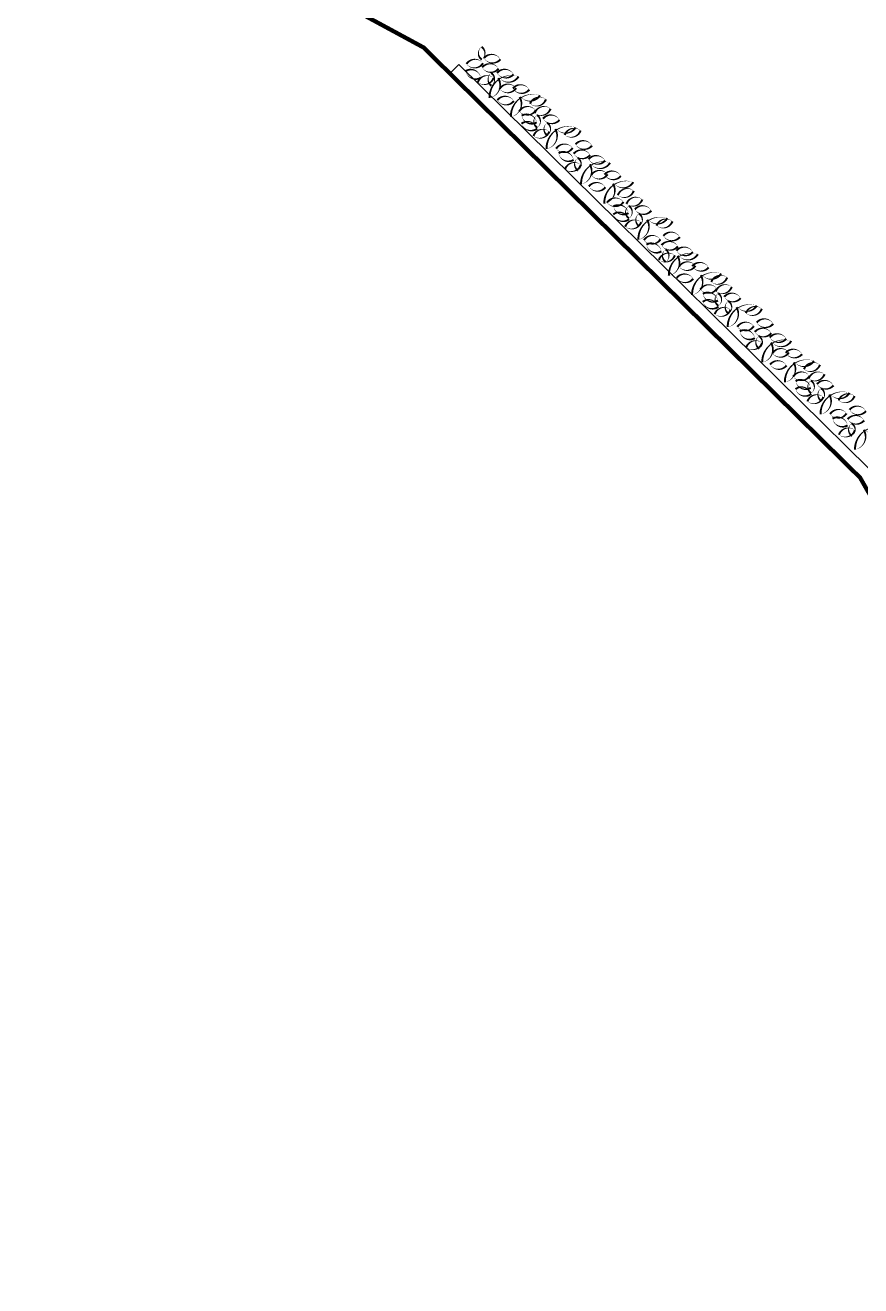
# Model space of a CAD drawing. Header units: millimetres. Extents: x 1754 to 2064, y 960 to 1845.
# Drawn here: x 1879.25 to 1899, y 1755.46 to 1785.24 of the extents above; entities that cross this region are included whole.
import ezdxf

# ---------------------------------------------------------------- set-up
doc = ezdxf.new("R2010")
doc.units = ezdxf.units.MM
for name, color, linetype in [('A_katastralni mapa', 7, 'Continuous'), ('pohled', 4, 'Continuous'), ('zariz.predmety', 203, 'Continuous'), ('ZDIVO', 1, 'Continuous')]:
    doc.layers.add(name, color=color, linetype=linetype)

msp = doc.modelspace()

# ---------------------------------------------------------------- linework, layer by layer
at = {"layer": 'A_katastralni mapa'}
for p, q in [((1883.399, 1787.56), (1888.663, 1784.714)), ((1888.663, 1784.714), (1898.986, 1774.55))]:
    msp.add_line(p, q, dxfattribs=at)
at = {"layer": 'pohled', "const_width": 0.1}
msp.add_lwpolyline([(1907.999, 1802.546), (1900.537, 1799.68), (1879.355, 1789.905), (1883.399, 1787.56), (1888.663, 1784.714), (1898.986, 1774.55), (1909.918, 1755.525), (1926.955, 1763.877)], close=True, dxfattribs=at)
at = {"layer": 'zariz.predmety', "color": 253, "linetype": 'Continuous', "ltscale": 0.001}
for points in [[(1890.036, 1784.726, 0, 0, 0.520567), (1890.036, 1784.726, 0, 0.05, 0.520567), (1890.043, 1784.427, 0, 0.05, 0.520567), (1890.036, 1784.726, 0.05, 0.05, 0)], [(1890.07, 1784.341, 0, 0, 0.520567), (1890.07, 1784.341, 0, 0.05, 0.520567), (1889.681, 1784.323, 0, 0.05, 0.520567), (1890.07, 1784.341, 0.05, 0.05, 0)], [(1890.482, 1784.433, 0, 0, 0.520567), (1890.482, 1784.433, 0, 0.05, 0.520567), (1890.095, 1784.463, 0, 0.05, 0.520567), (1890.482, 1784.433, 0.05, 0.05, 0)], [(1889.664, 1784.158, 0, 0, 0.520567), (1889.664, 1784.158, 0, 0.05, 0.520567), (1890.018, 1783.999, 0, 0.05, 0.520567), (1889.664, 1784.158, 0.05, 0.05, 0)], [(1890.438, 1784.212, 0, 0, 0.520567), (1890.438, 1784.212, 0, 0.05, 0.520567), (1890.05, 1784.242, 0, 0.05, 0.520567), (1890.438, 1784.212, 0.05, 0.05, 0)], [(1890.264, 1784.109, 0, 0, 0.520567), (1890.264, 1784.109, 0, 0.05, 0.520567), (1890.271, 1783.81, 0, 0.05, 0.520567), (1890.264, 1784.109, 0.05, 0.05, 0)], [(1890.225, 1783.521, 0, 0, 0.520567), (1890.225, 1783.521, 0, 0.05, 0.520567), (1890.43, 1783.989, 0, 0.05, 0.520567), (1890.461, 1783.992, 0, 0.05, 0.520567), (1890.91, 1784.028, 0, 0.05, 0.520567), (1890.225, 1783.521, 0.05, 0.05, 0)], [(1890.403, 1784.11, 0, 0, 0.520567), (1890.403, 1784.11, 0, 0.05, 0.520567), (1890.791, 1784.08, 0, 0.05, 0.520567), (1890.403, 1784.11, 0.05, 0.05, 0)], [(1889.948, 1783.891, 0, 0, 0.520567), (1889.948, 1783.891, 0, 0.05, 0.520567), (1890.322, 1783.996, 0, 0.05, 0.520567), (1889.948, 1783.891, 0.05, 0.05, 0)], [(1890.853, 1783.754, 0, 0, 0.520567), (1890.853, 1783.754, 0, 0.05, 0.520567), (1890.464, 1783.737, 0, 0.05, 0.520567), (1890.853, 1783.754, 0.05, 0.05, 0)], [(1891.165, 1783.716, 0, 0, 0.520567), (1891.165, 1783.716, 0, 0.05, 0.520567), (1890.777, 1783.746, 0, 0.05, 0.520567), (1891.165, 1783.716, 0.05, 0.05, 0)], [(1890.41, 1783.469, 0, 0, 0.520567), (1890.41, 1783.469, 0, 0.05, 0.520567), (1890.799, 1783.448, 0, 0.05, 0.520567), (1890.41, 1783.469, 0.05, 0.05, 0)], [(1890.73, 1783.075, 0, 0, 0.520567), (1890.73, 1783.075, 0, 0.05, 0.520567), (1890.935, 1783.543, 0, 0.05, 0.520567), (1890.967, 1783.546, 0, 0.05, 0.520567), (1891.415, 1783.582, 0, 0.05, 0.520567), (1890.73, 1783.075, 0.05, 0.05, 0)], [(1891.184, 1783.383, 0, 0, 0.520567), (1891.184, 1783.383, 0, 0.05, 0.520567), (1891.558, 1783.488, 0, 0.05, 0.520567), (1891.184, 1783.383, 0.05, 0.05, 0)], [(1891.315, 1783.226, 0, 0, 0.520567), (1891.315, 1783.226, 0, 0.05, 0.520567), (1890.927, 1783.208, 0, 0.05, 0.520567), (1891.315, 1783.226, 0.05, 0.05, 0)], [(1891.292, 1783.161, 0, 0, 0.520567), (1891.292, 1783.161, 0, 0.05, 0.520567), (1891.667, 1783.266, 0, 0.05, 0.520567), (1891.292, 1783.161, 0.05, 0.05, 0)], [(1891.353, 1782.798, 0, 0, 0.520567), (1891.353, 1782.798, 0, 0.05, 0.520567), (1890.982, 1782.913, 0, 0.05, 0.520567), (1891.353, 1782.798, 0.05, 0.05, 0)], [(1890.985, 1783.102, 0, 0, 0.520567), (1890.985, 1783.102, 0, 0.05, 0.520567), (1891.339, 1782.943, 0, 0.05, 0.520567), (1890.985, 1783.102, 0.05, 0.05, 0)], [(1891.346, 1783.117, 0, 0, 0.520567), (1891.346, 1783.117, 0, 0.05, 0.520567), (1891.353, 1782.818, 0, 0.05, 0.520567), (1891.346, 1783.117, 0.05, 0.05, 0)], [(1891.878, 1783.001, 0, 0, 0.520567), (1891.878, 1783.001, 0, 0.05, 0.520567), (1891.49, 1783.032, 0, 0.05, 0.520567), (1891.878, 1783.001, 0.05, 0.05, 0)], [(1891.586, 1782.933, 0, 0, 0.520567), (1891.586, 1782.933, 0, 0.05, 0.520567), (1891.593, 1782.634, 0, 0.05, 0.520567), (1891.586, 1782.933, 0.05, 0.05, 0)], [(1891.264, 1782.623, 0, 0, 0.520567), (1891.264, 1782.623, 0, 0.05, 0.520567), (1891.638, 1782.728, 0, 0.05, 0.520567), (1891.264, 1782.623, 0.05, 0.05, 0)], [(1891.573, 1782.317, 0, 0, 0.520567), (1891.573, 1782.317, 0, 0.05, 0.520567), (1891.778, 1782.785, 0, 0.05, 0.520567), (1891.81, 1782.789, 0, 0.05, 0.520567), (1892.258, 1782.824, 0, 0.05, 0.520567), (1891.573, 1782.317, 0.05, 0.05, 0)], [(1892.003, 1782.646, 0, 0, 0.520567), (1892.003, 1782.646, 0, 0.05, 0.520567), (1892.378, 1782.751, 0, 0.05, 0.520567), (1892.003, 1782.646, 0.05, 0.05, 0)], [(1892.188, 1782.339, 0, 0, 0.520567), (1892.188, 1782.339, 0, 0.05, 0.520567), (1891.8, 1782.322, 0, 0.05, 0.520567), (1892.188, 1782.339, 0.05, 0.05, 0)], [(1892.602, 1782.173, 0, 0, 0.520567), (1892.602, 1782.173, 0, 0.05, 0.520567), (1892.215, 1782.204, 0, 0.05, 0.520567), (1892.602, 1782.173, 0.05, 0.05, 0)], [(1892.647, 1782.394, 0, 0, 0.520567), (1892.647, 1782.394, 0, 0.05, 0.520567), (1892.259, 1782.425, 0, 0.05, 0.520567), (1892.647, 1782.394, 0.05, 0.05, 0)], [(1891.858, 1782.216, 0, 0, 0.520567), (1891.858, 1782.216, 0, 0.05, 0.520567), (1892.212, 1782.057, 0, 0.05, 0.520567), (1891.858, 1782.216, 0.05, 0.05, 0)], [(1892.01, 1781.837, 0, 0, 0.520567), (1892.01, 1781.837, 0, 0.05, 0.520567), (1892.384, 1781.942, 0, 0.05, 0.520567), (1892.01, 1781.837, 0.05, 0.05, 0)], [(1892.311, 1782.105, 0, 0, 0.520567), (1892.311, 1782.105, 0, 0.05, 0.520567), (1892.317, 1781.806, 0, 0.05, 0.520567), (1892.311, 1782.105, 0.05, 0.05, 0)], [(1892.389, 1781.483, 0, 0, 0.520567), (1892.389, 1781.483, 0, 0.05, 0.520567), (1892.594, 1781.951, 0, 0.05, 0.520567), (1892.625, 1781.954, 0, 0.05, 0.520567), (1893.074, 1781.989, 0, 0.05, 0.520567), (1892.389, 1781.483, 0.05, 0.05, 0)], [(1892.567, 1782.072, 0, 0, 0.520567), (1892.567, 1782.072, 0, 0.05, 0.520567), (1892.955, 1782.041, 0, 0.05, 0.520567), (1892.567, 1782.072, 0.05, 0.05, 0)], [(1893.017, 1781.716, 0, 0, 0.520567), (1893.017, 1781.716, 0, 0.05, 0.520567), (1892.629, 1781.698, 0, 0.05, 0.520567), (1893.017, 1781.716, 0.05, 0.05, 0)], [(1893.329, 1781.677, 0, 0, 0.520567), (1893.329, 1781.677, 0, 0.05, 0.520567), (1892.942, 1781.708, 0, 0.05, 0.520567), (1893.329, 1781.677, 0.05, 0.05, 0)], [(1892.574, 1781.431, 0, 0, 0.520567), (1892.574, 1781.431, 0, 0.05, 0.520567), (1892.963, 1781.41, 0, 0.05, 0.520567), (1892.574, 1781.431, 0.05, 0.05, 0)], [(1892.938, 1781.026, 0, 0, 0.520567), (1892.938, 1781.026, 0, 0.05, 0.520567), (1893.143, 1781.494, 0, 0.05, 0.520567), (1893.175, 1781.497, 0, 0.05, 0.520567), (1893.623, 1781.533, 0, 0.05, 0.520567), (1892.938, 1781.026, 0.05, 0.05, 0)], [(1893.26, 1781.222, 0, 0, 0.520567), (1893.26, 1781.222, 0, 0.05, 0.520567), (1893.634, 1781.327, 0, 0.05, 0.520567), (1893.26, 1781.222, 0.05, 0.05, 0)], [(1893.391, 1781.065, 0, 0, 0.520567), (1893.391, 1781.065, 0, 0.05, 0.520567), (1893.003, 1781.048, 0, 0.05, 0.520567), (1893.391, 1781.065, 0.05, 0.05, 0)], [(1893.463, 1781.018, 0, 0, 0.520567), (1893.463, 1781.018, 0, 0.05, 0.520567), (1893.837, 1781.123, 0, 0.05, 0.520567), (1893.463, 1781.018, 0.05, 0.05, 0)], [(1893.524, 1780.655, 0, 0, 0.520567), (1893.524, 1780.655, 0, 0.05, 0.520567), (1893.152, 1780.77, 0, 0.05, 0.520567), (1893.524, 1780.655, 0.05, 0.05, 0)], [(1893.155, 1780.959, 0, 0, 0.520567), (1893.155, 1780.959, 0, 0.05, 0.520567), (1893.51, 1780.8, 0, 0.05, 0.520567), (1893.155, 1780.959, 0.05, 0.05, 0)], [(1893.517, 1780.973, 0, 0, 0.520567), (1893.517, 1780.973, 0, 0.05, 0.520567), (1893.523, 1780.675, 0, 0.05, 0.520567), (1893.517, 1780.973, 0.05, 0.05, 0)], [(1894.049, 1780.858, 0, 0, 0.520567), (1894.049, 1780.858, 0, 0.05, 0.520567), (1893.661, 1780.888, 0, 0.05, 0.520567), (1894.049, 1780.858, 0.05, 0.05, 0)], [(1893.757, 1780.789, 0, 0, 0.520567), (1893.757, 1780.789, 0, 0.05, 0.520567), (1893.764, 1780.491, 0, 0.05, 0.520567), (1893.757, 1780.789, 0.05, 0.05, 0)], [(1893.434, 1780.48, 0, 0, 0.520567), (1893.434, 1780.48, 0, 0.05, 0.520567), (1893.809, 1780.585, 0, 0.05, 0.520567), (1893.434, 1780.48, 0.05, 0.05, 0)], [(1893.744, 1780.174, 0, 0, 0.520567), (1893.744, 1780.174, 0, 0.05, 0.520567), (1893.949, 1780.642, 0, 0.05, 0.520567), (1893.98, 1780.645, 0, 0.05, 0.520567), (1894.429, 1780.681, 0, 0.05, 0.520567), (1893.744, 1780.174, 0.05, 0.05, 0)], [(1894.174, 1780.502, 0, 0, 0.520567), (1894.174, 1780.502, 0, 0.05, 0.520567), (1894.549, 1780.607, 0, 0.05, 0.520567), (1894.174, 1780.502, 0.05, 0.05, 0)], [(1894.264, 1780.179, 0, 0, 0.520567), (1894.264, 1780.179, 0, 0.05, 0.520567), (1893.876, 1780.162, 0, 0.05, 0.520567), (1894.264, 1780.179, 0.05, 0.05, 0)], [(1894.723, 1780.234, 0, 0, 0.520567), (1894.723, 1780.234, 0, 0.05, 0.520567), (1894.335, 1780.264, 0, 0.05, 0.520567), (1894.723, 1780.234, 0.05, 0.05, 0)], [(1893.934, 1780.056, 0, 0, 0.520567), (1893.934, 1780.056, 0, 0.05, 0.520567), (1894.288, 1779.896, 0, 0.05, 0.520567), (1893.934, 1780.056, 0.05, 0.05, 0)], [(1894.678, 1780.013, 0, 0, 0.520567), (1894.678, 1780.013, 0, 0.05, 0.520567), (1894.291, 1780.043, 0, 0.05, 0.520567), (1894.678, 1780.013, 0.05, 0.05, 0)], [(1894.387, 1779.944, 0, 0, 0.520567), (1894.387, 1779.944, 0, 0.05, 0.520567), (1894.393, 1779.646, 0, 0.05, 0.520567), (1894.387, 1779.944, 0.05, 0.05, 0)], [(1894.643, 1779.911, 0, 0, 0.520567), (1894.643, 1779.911, 0, 0.05, 0.520567), (1895.031, 1779.881, 0, 0.05, 0.520567), (1894.643, 1779.911, 0.05, 0.05, 0)], [(1894.231, 1779.697, 0, 0, 0.520567), (1894.231, 1779.697, 0, 0.05, 0.520567), (1894.605, 1779.802, 0, 0.05, 0.520567), (1894.231, 1779.697, 0.05, 0.05, 0)], [(1894.465, 1779.323, 0, 0, 0.520567), (1894.465, 1779.323, 0, 0.05, 0.520567), (1894.67, 1779.79, 0, 0.05, 0.520567), (1894.701, 1779.794, 0, 0.05, 0.520567), (1895.15, 1779.829, 0, 0.05, 0.520567), (1894.465, 1779.323, 0.05, 0.05, 0)], [(1895.093, 1779.556, 0, 0, 0.520567), (1895.093, 1779.556, 0, 0.05, 0.520567), (1894.705, 1779.538, 0, 0.05, 0.520567), (1895.093, 1779.556, 0.05, 0.05, 0)], [(1895.405, 1779.517, 0, 0, 0.520567), (1895.405, 1779.517, 0, 0.05, 0.520567), (1895.018, 1779.547, 0, 0.05, 0.520567), (1895.405, 1779.517, 0.05, 0.05, 0)], [(1894.65, 1779.27, 0, 0, 0.520567), (1894.65, 1779.27, 0, 0.05, 0.520567), (1895.039, 1779.25, 0, 0.05, 0.520567), (1894.65, 1779.27, 0.05, 0.05, 0)], [(1895.014, 1778.866, 0, 0, 0.520567), (1895.014, 1778.866, 0, 0.05, 0.520567), (1895.219, 1779.334, 0, 0.05, 0.520567), (1895.251, 1779.337, 0, 0.05, 0.520567), (1895.699, 1779.372, 0, 0.05, 0.520567), (1895.014, 1778.866, 0.05, 0.05, 0)], [(1895.468, 1779.173, 0, 0, 0.520567), (1895.468, 1779.173, 0, 0.05, 0.520567), (1895.842, 1779.278, 0, 0.05, 0.520567), (1895.468, 1779.173, 0.05, 0.05, 0)], [(1895.599, 1779.016, 0, 0, 0.520567), (1895.599, 1779.016, 0, 0.05, 0.520567), (1895.211, 1778.999, 0, 0.05, 0.520567), (1895.599, 1779.016, 0.05, 0.05, 0)], [(1895.576, 1778.952, 0, 0, 0.520567), (1895.576, 1778.952, 0, 0.05, 0.520567), (1895.951, 1779.057, 0, 0.05, 0.520567), (1895.576, 1778.952, 0.05, 0.05, 0)], [(1895.637, 1778.589, 0, 0, 0.520567), (1895.637, 1778.589, 0, 0.05, 0.520567), (1895.266, 1778.704, 0, 0.05, 0.520567), (1895.637, 1778.589, 0.05, 0.05, 0)], [(1895.269, 1778.893, 0, 0, 0.520567), (1895.269, 1778.893, 0, 0.05, 0.520567), (1895.623, 1778.734, 0, 0.05, 0.520567), (1895.269, 1778.893, 0.05, 0.05, 0)], [(1895.63, 1778.907, 0, 0, 0.520567), (1895.63, 1778.907, 0, 0.05, 0.520567), (1895.637, 1778.609, 0, 0.05, 0.520567), (1895.63, 1778.907, 0.05, 0.05, 0)], [(1896.162, 1778.792, 0, 0, 0.520567), (1896.162, 1778.792, 0, 0.05, 0.520567), (1895.774, 1778.822, 0, 0.05, 0.520567), (1896.162, 1778.792, 0.05, 0.05, 0)], [(1895.871, 1778.723, 0, 0, 0.520567), (1895.871, 1778.723, 0, 0.05, 0.520567), (1895.877, 1778.425, 0, 0.05, 0.520567), (1895.871, 1778.723, 0.05, 0.05, 0)], [(1895.548, 1778.414, 0, 0, 0.520567), (1895.548, 1778.414, 0, 0.05, 0.520567), (1895.922, 1778.519, 0, 0.05, 0.520567), (1895.548, 1778.414, 0.05, 0.05, 0)], [(1895.857, 1778.108, 0, 0, 0.520567), (1895.857, 1778.108, 0, 0.05, 0.520567), (1896.062, 1778.576, 0, 0.05, 0.520567), (1896.094, 1778.579, 0, 0.05, 0.520567), (1896.542, 1778.615, 0, 0.05, 0.520567), (1895.857, 1778.108, 0.05, 0.05, 0)], [(1896.287, 1778.436, 0, 0, 0.520567), (1896.287, 1778.436, 0, 0.05, 0.520567), (1896.662, 1778.541, 0, 0.05, 0.520567), (1896.287, 1778.436, 0.05, 0.05, 0)], [(1896.472, 1778.13, 0, 0, 0.520567), (1896.472, 1778.13, 0, 0.05, 0.520567), (1896.084, 1778.113, 0, 0.05, 0.520567), (1896.472, 1778.13, 0.05, 0.05, 0)], [(1896.931, 1778.185, 0, 0, 0.520567), (1896.931, 1778.185, 0, 0.05, 0.520567), (1896.543, 1778.215, 0, 0.05, 0.520567), (1896.931, 1778.185, 0.05, 0.05, 0)], [(1896.142, 1778.007, 0, 0, 0.520567), (1896.142, 1778.007, 0, 0.05, 0.520567), (1896.497, 1777.847, 0, 0.05, 0.520567), (1896.142, 1778.007, 0.05, 0.05, 0)], [(1896.886, 1777.964, 0, 0, 0.520567), (1896.886, 1777.964, 0, 0.05, 0.520567), (1896.499, 1777.994, 0, 0.05, 0.520567), (1896.886, 1777.964, 0.05, 0.05, 0)], [(1896.595, 1777.895, 0, 0, 0.520567), (1896.595, 1777.895, 0, 0.05, 0.520567), (1896.601, 1777.597, 0, 0.05, 0.520567), (1896.595, 1777.895, 0.05, 0.05, 0)], [(1896.673, 1777.274, 0, 0, 0.520567), (1896.673, 1777.274, 0, 0.05, 0.520567), (1896.878, 1777.741, 0, 0.05, 0.520567), (1896.909, 1777.745, 0, 0.05, 0.520567), (1897.358, 1777.78, 0, 0.05, 0.520567), (1896.673, 1777.274, 0.05, 0.05, 0)], [(1896.851, 1777.862, 0, 0, 0.520567), (1896.851, 1777.862, 0, 0.05, 0.520567), (1897.239, 1777.832, 0, 0.05, 0.520567), (1896.851, 1777.862, 0.05, 0.05, 0)], [(1896.294, 1777.628, 0, 0, 0.520567), (1896.294, 1777.628, 0, 0.05, 0.520567), (1896.669, 1777.733, 0, 0.05, 0.520567), (1896.294, 1777.628, 0.05, 0.05, 0)], [(1897.301, 1777.507, 0, 0, 0.520567), (1897.301, 1777.507, 0, 0.05, 0.520567), (1896.913, 1777.489, 0, 0.05, 0.520567), (1897.301, 1777.507, 0.05, 0.05, 0)], [(1897.613, 1777.468, 0, 0, 0.520567), (1897.613, 1777.468, 0, 0.05, 0.520567), (1897.226, 1777.498, 0, 0.05, 0.520567), (1897.613, 1777.468, 0.05, 0.05, 0)], [(1896.858, 1777.222, 0, 0, 0.520567), (1896.858, 1777.222, 0, 0.05, 0.520567), (1897.247, 1777.201, 0, 0.05, 0.520567), (1896.858, 1777.222, 0.05, 0.05, 0)], [(1897.208, 1776.804, 0, 0, 0.520567), (1897.208, 1776.804, 0, 0.05, 0.520567), (1897.413, 1777.272, 0, 0.05, 0.520567), (1897.444, 1777.275, 0, 0.05, 0.520567), (1897.893, 1777.311, 0, 0.05, 0.520567), (1897.208, 1776.804, 0.05, 0.05, 0)], [(1897.661, 1777.112, 0, 0, 0.520567), (1897.661, 1777.112, 0, 0.05, 0.520567), (1898.036, 1777.217, 0, 0.05, 0.520567), (1897.661, 1777.112, 0.05, 0.05, 0)], [(1897.793, 1776.955, 0, 0, 0.520567), (1897.793, 1776.955, 0, 0.05, 0.520567), (1897.404, 1776.937, 0, 0.05, 0.520567), (1897.793, 1776.955, 0.05, 0.05, 0)], [(1897.77, 1776.89, 0, 0, 0.520567), (1897.77, 1776.89, 0, 0.05, 0.520567), (1898.144, 1776.995, 0, 0.05, 0.520567), (1897.77, 1776.89, 0.05, 0.05, 0)], [(1897.831, 1776.527, 0, 0, 0.520567), (1897.831, 1776.527, 0, 0.05, 0.520567), (1897.459, 1776.642, 0, 0.05, 0.520567), (1897.831, 1776.527, 0.05, 0.05, 0)], [(1897.462, 1776.831, 0, 0, 0.520567), (1897.462, 1776.831, 0, 0.05, 0.520567), (1897.817, 1776.672, 0, 0.05, 0.520567), (1897.462, 1776.831, 0.05, 0.05, 0)], [(1897.824, 1776.846, 0, 0, 0.520567), (1897.824, 1776.846, 0, 0.05, 0.520567), (1897.83, 1776.547, 0, 0.05, 0.520567), (1897.824, 1776.846, 0.05, 0.05, 0)], [(1898.356, 1776.73, 0, 0, 0.520567), (1898.356, 1776.73, 0, 0.05, 0.520567), (1897.968, 1776.761, 0, 0.05, 0.520567), (1898.356, 1776.73, 0.05, 0.05, 0)], [(1898.064, 1776.662, 0, 0, 0.520567), (1898.064, 1776.662, 0, 0.05, 0.520567), (1898.07, 1776.363, 0, 0.05, 0.520567), (1898.064, 1776.662, 0.05, 0.05, 0)], [(1897.741, 1776.352, 0, 0, 0.520567), (1897.741, 1776.352, 0, 0.05, 0.520567), (1898.116, 1776.457, 0, 0.05, 0.520567), (1897.741, 1776.352, 0.05, 0.05, 0)], [(1898.051, 1776.046, 0, 0, 0.520567), (1898.051, 1776.046, 0, 0.05, 0.520567), (1898.256, 1776.514, 0, 0.05, 0.520567), (1898.287, 1776.518, 0, 0.05, 0.520567), (1898.736, 1776.553, 0, 0.05, 0.520567), (1898.051, 1776.046, 0.05, 0.05, 0)], [(1898.481, 1776.375, 0, 0, 0.520567), (1898.481, 1776.375, 0, 0.05, 0.520567), (1898.855, 1776.48, 0, 0.05, 0.520567), (1898.481, 1776.375, 0.05, 0.05, 0)], [(1898.666, 1776.068, 0, 0, 0.520567), (1898.666, 1776.068, 0, 0.05, 0.520567), (1898.277, 1776.051, 0, 0.05, 0.520567), (1898.666, 1776.068, 0.05, 0.05, 0)], [(1899.08, 1775.902, 0, 0, 0.520567), (1899.08, 1775.902, 0, 0.05, 0.520567), (1898.692, 1775.933, 0, 0.05, 0.520567), (1899.08, 1775.902, 0.05, 0.05, 0)], [(1899.124, 1776.123, 0, 0, 0.520567), (1899.124, 1776.123, 0, 0.05, 0.520567), (1898.736, 1776.154, 0, 0.05, 0.520567), (1899.124, 1776.123, 0.05, 0.05, 0)], [(1898.335, 1775.945, 0, 0, 0.520567), (1898.335, 1775.945, 0, 0.05, 0.520567), (1898.69, 1775.786, 0, 0.05, 0.520567), (1898.335, 1775.945, 0.05, 0.05, 0)], [(1898.487, 1775.566, 0, 0, 0.520567), (1898.487, 1775.566, 0, 0.05, 0.520567), (1898.862, 1775.671, 0, 0.05, 0.520567), (1898.487, 1775.566, 0.05, 0.05, 0)], [(1898.788, 1775.834, 0, 0, 0.520567), (1898.788, 1775.834, 0, 0.05, 0.520567), (1898.795, 1775.535, 0, 0.05, 0.520567), (1898.788, 1775.834, 0.05, 0.05, 0)], [(1898.866, 1775.212, 0, 0, 0.520567), (1898.866, 1775.212, 0, 0.05, 0.520567), (1899.071, 1775.68, 0, 0.05, 0.520567), (1899.103, 1775.683, 0, 0.05, 0.520567), (1899.552, 1775.718, 0, 0.05, 0.520567), (1898.866, 1775.212, 0.05, 0.05, 0)]]:
    msp.add_lwpolyline(points, format="xyseb", close=True, dxfattribs=at)
at = {"layer": 'ZDIVO'}
for p, q in [((1889.289, 1784.098), (1889.5, 1784.312)), ((1898.986, 1774.55), (1889.289, 1784.098)), ((1899.196, 1774.764), (1889.5, 1784.312)), ((1909.918, 1755.525), (1898.986, 1774.55))]:
    msp.add_line(p, q, dxfattribs=at)

doc.saveas('drawing.dxf')
